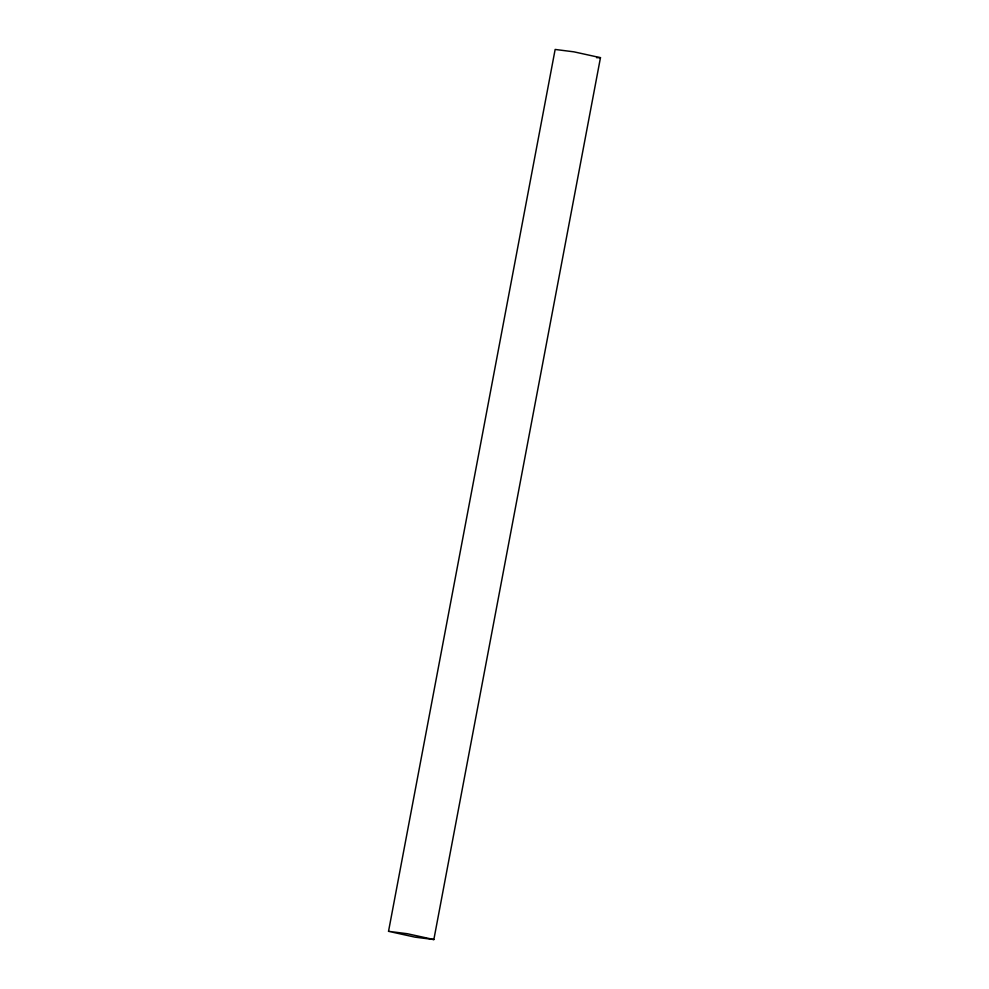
<?xml version="1.0" encoding="UTF-8"?>
<svg xmlns="http://www.w3.org/2000/svg" width="989" height="989" viewBox="0 0 989 989"><rect width="100%" height="100%" fill="white"/><g stroke="black" fill="none" stroke-linecap="round" stroke-linejoin="round"><path stroke-width="1.48" d="M388.529 931.329L555.15 49.45L573.966 51.848L600.471 57.671L433.85 939.55L415.034 937.152L388.529 931.329L407.332 933.727L433.85 939.55M596.565 57.671L600.471 57.671"/></g></svg>
